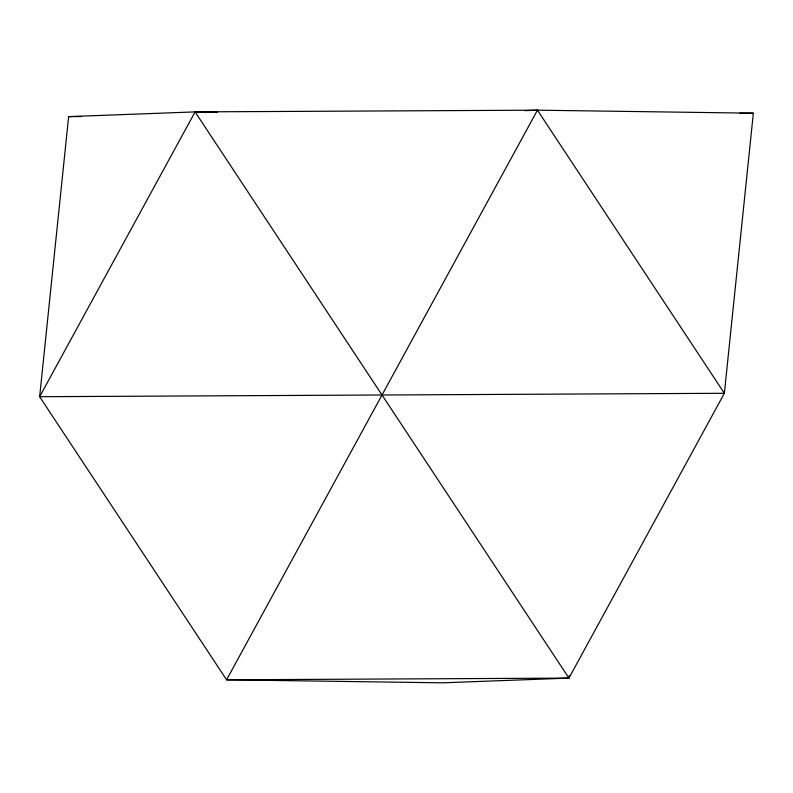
<?xml version="1.0" encoding="UTF-8"?>
<svg xmlns="http://www.w3.org/2000/svg" width="793" height="793" viewBox="0 0 793 793"><rect width="100%" height="100%" fill="white"/><g stroke="black" fill="none" stroke-linecap="round" stroke-linejoin="round"><path stroke-width="1.19" d="M68.634 116.611L39.65 396.708L226.58 679.809L442.484 682.823L568.938 678.104L724.366 393.288L753.35 113.191L537.446 110.177L195.088 111.892L68.634 116.611L80.985 116.551M217.292 112.2L195.088 111.892L39.65 396.708L724.366 393.288L537.446 110.177L226.58 679.809L568.938 678.104L569.196 675.646M525.164 110.643L537.446 110.177M739.75 113.26L753.35 113.191M195.088 111.892L568.938 678.104"/></g></svg>
